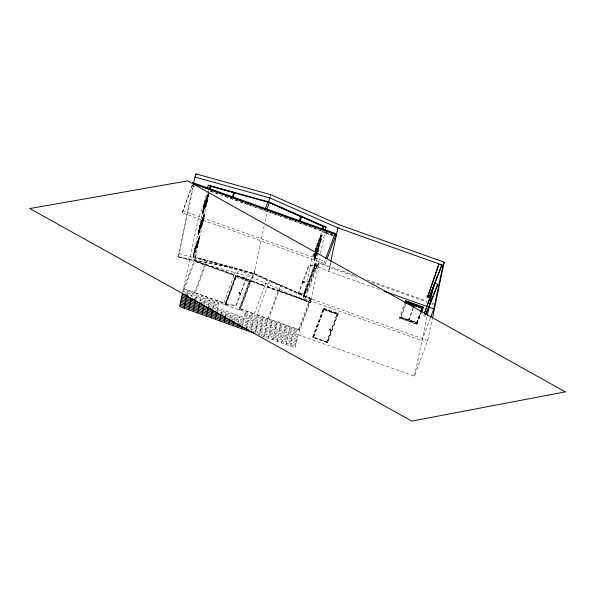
<?xml version="1.0" encoding="UTF-8"?>
<svg xmlns="http://www.w3.org/2000/svg" width="595" height="595" viewBox="0 0 595 595"><rect width="100%" height="100%" fill="white"/><g stroke="black" fill="none" stroke-linecap="round" stroke-linejoin="round"><path stroke-width="0.45" stroke-dasharray="2.98 2.23" d="M330.284 329.399L329.623 329.756L330.255 329.221L330.575 329.704M239.837 292.733L239.339 292.353L238.788 292.874L239.48 293.402L239.569 292.524L239.577 293.216M239.673 293.119L238.893 293.179M329.652 329.615L329.749 330.143L330.508 330.106L330.694 329.072L329.965 328.842L329.719 329.325L330.277 329.838L330.314 329.258M326.462 260.409L325.197 263.816L182.204 212.817L192.773 183.52M192.311 185.7L194.944 186.518M354.888 275.492L319.017 262.7L311.2 299.627L310.025 302.781L252.697 277.567L177.957 256.795L193.107 185.201M310.025 302.781L310.932 298.489L253.604 273.284L239.153 269.2L177.957 256.795L179.132 253.649L193.516 185.677M182.658 292.628L198.336 218.566L208.458 191.337M184.413 288.962L194.58 292.591L184.413 288.962L194.721 261.153L204.836 265.013L194.721 261.153M199.868 236.505L195.428 248.442L194.877 248.241L199.318 236.304L199.868 236.505L197.986 245.393L193.546 257.33L192.996 257.137L206.71 192.423M193.338 256.177L194.996 248.1L195.547 248.301M198.187 233.463L199.846 225.386L203.869 214.572L204.42 214.773L199.318 229.283M202.538 212.832L204.197 204.754L208.22 193.94M203.505 208.488L202.932 212.37L203.438 208.57L208.771 194.134M199.184 237.695L198.604 241.57L199.184 237.695L195.391 247.884L193.568 256.259L197.592 245.438L199.578 237.234M204.42 214.52L200.165 225.252L198.418 233.545L202.434 222.731M204.524 204.621L202.769 212.913L206.792 202.092L208.547 193.806L204.524 204.621L203.044 213.01L202.493 212.809M204.591 204.539L204.018 208.421M193.546 257.33L195.391 247.884M198.395 234.616L202.836 222.686L202.278 222.485L197.845 234.423L198.395 234.616L200.165 225.252M202.746 213.984L207.186 202.047L206.636 201.854L202.196 213.791L202.746 213.984L204.754 204.702M198.135 233.448L198.693 233.642L200.232 225.178L199.66 229.053M208.748 190.519L208.436 191.456M186.927 294.942L187.678 291.416M197.362 245.356L199.318 236.304M202.144 222.723L204.159 213.598L204.717 213.791L202.836 222.686M208.324 193.851L206.725 202.174L207.298 198.291M202.374 222.805L204.189 214.438M208.778 193.888L195.368 257.271L193.152 256.475L239.153 269.2L252.697 277.567L254.779 270.13M207.186 202.047L208.882 194.052M194.929 260.684L205.104 264.306L194.929 260.684L196.097 257.434L206.487 260.573L196.097 257.434M191.575 296.6L192.319 293.067M195.324 292.852L223.765 302.996L195.324 292.852L205.625 265.043L234.021 275.418L205.625 265.043M195.807 299.062L196.744 294.651M205.84 264.574L234.281 274.719L205.84 264.574L207.298 260.55L236.446 268.895L207.298 260.55M200.046 301.516L201.17 296.228M204.286 303.978L205.595 297.805M208.525 306.44L210.013 299.382M212.757 308.902L214.438 300.958M217.138 310.702L218.863 302.535M221.199 314.004L222.106 309.705M225.074 304.097L224.925 304.796L235.62 275.991L250.369 281.249L239.666 310.055L250.495 280.639L235.754 275.381L225.074 304.097L225.81 304.357L225.661 305.057L236.155 276.69L235.761 276.385L225.341 304.402L225.736 304.707L236.349 305.54L246.769 277.523L235.761 276.385M225.438 316.436L226.531 311.282M235.754 275.381L235.605 276.073L250.346 281.338L250.495 280.639M236.773 275.604L250.502 280.505L236.773 275.604L239.049 269.371L253.098 273.522L239.049 269.371M229.863 318.02L230.957 312.858M234.103 320.452L235.375 314.435M239.078 309.095L238.93 309.787L249.498 281.078L239.078 309.095L239.815 309.355M240.722 309.043L254.363 313.915L240.722 309.043L251.03 281.234L264.619 286.329L251.03 281.234M238.35 322.892L239.8 316.019M251.239 280.766L264.879 285.63L251.239 280.766L253.887 273.551L267.125 279.591L253.887 273.551M242.41 326.186L245.408 312.003M311.2 299.627L253.872 274.421L264.21 225.579M264.976 221.942L267.281 211.032M270.175 197.399L270.747 194.669M246.657 328.581L249.833 313.587M250.711 331.928L254.258 315.164M256.943 314.829L267.914 318.742L256.943 314.829L267.252 287.021L278.17 291.163L267.252 287.021M255.136 333.505L258.684 316.741M267.46 286.552L278.43 290.464L267.46 286.552L269.691 280.453L280.327 285.355L269.691 280.453M263.102 318.318L259.554 335.082L258.081 334.554M263.979 336.658L267.527 319.894M268.65 319.009L298.512 329.66L268.65 319.009L278.958 291.193L308.768 302.082L278.958 291.193M268.404 338.235L271.952 321.471M279.167 290.724L309.028 301.375L279.167 290.724L281.1 285.429L310.144 298.363L281.1 285.429M272.83 339.812L276.377 323.055M277.255 341.396L280.803 324.632M281.68 342.973L285.228 326.209M286.098 344.55L289.646 327.786M290.524 346.126L294.071 329.362M317.313 264.024L306.581 292.971L304.372 292.182L315.105 263.228L317.313 264.024L316.332 268.68L305.651 297.396L303.487 296.37L313.907 268.352L314.792 264.165L317.001 264.954L316.116 269.141L313.907 268.352M304.372 292.182L306.581 292.971M430.267 318.31L421.959 340.63L303.368 298.326L311.691 259.004L314.539 251.343M314.339 253.418L313.498 257.412L319.746 240.603L320.928 235.018L322.036 235.412L320.854 240.997L314.606 257.806M314.383 253.827L313.848 256.363L314.948 256.757L315.662 253.381M305.651 297.396L303.487 296.37M314.829 256.869L314.368 256.705L314.933 254.028L315.395 254.191M298.058 334.65L414.44 376.159L427.731 340.437L311.349 298.928L298.058 334.65L295.276 347.822L261.034 335.61M317.41 252.845L314.591 260.409L314.041 260.216L315.224 254.63L321.062 238.959L320.601 238.796L315.409 252.749M317.009 253.031L314.487 259.799L315.447 253.812M314.487 259.799L316.54 252.057M314.599 259.435L314.874 256.973L314.599 259.435L317.142 252.273M314.591 260.409L315.64 254.519L315.365 256.988M317.09 252.101L318.347 246.218L318.905 246.419L317.723 252.005M317.44 251.462L318.422 246.977L316.83 251.328M303.435 296.608L314.115 267.891L315.105 263.228M317.633 252.139L318.652 247.059M321.062 238.959L320.363 241.927L319.902 241.763L321.136 236.26L315.469 251.499M318.139 253.21L315.484 265.757L328.685 271.38L379.93 289.661M318.325 252.31L322.691 231.693M317.693 266.545L319.746 256.839M320.512 253.232L325.086 231.611M323.836 309.712L313.416 337.729L312.68 337.462L323.509 308.046L338.25 313.305L327.429 342.72L326.685 342.46L326.834 341.761L337.253 313.743L337.105 314.443L323.836 309.712L323.985 309.013L313.491 337.38L326.759 342.11M313.416 337.729L313.565 337.03L312.829 336.763M328.685 271.38L330.53 262.655M331.14 262.179L328.834 270.68M323.509 308.046L323.36 308.745L338.101 314.004M329.719 329.325L330.195 329.548M327.429 342.72L327.57 342.021L326.834 341.761M330.508 330.106L329.779 330.002M399.267 317.998L416.961 324.305L399.267 317.998L404.964 302.513M400.39 317.499L416.426 323.219L400.39 317.47L406.088 302.096M401.015 317.202L408.572 319.894L401.015 317.202L406.385 302.699M408.906 320.355L413.28 308.649M400.428 317.328L416.924 323.211L408.445 320.184L412.878 308.195M423.618 316.012L423.714 315.543L425.187 316.071L425.09 316.54L423.618 316.012L424.213 314.294M414.44 376.159L427.143 316.138M427.731 340.437L432.327 318.704M303.257 281.666L302.818 280.922L302.372 281.509L302.781 281.985L303.257 281.606M192.2 184.867L191.94 185.573L195.785 186.942M182.204 212.817L192.334 185.588M208.518 192.959L204.078 204.896L204.628 205.096L209.068 193.159M203.044 213.01L207.067 202.196L206.517 201.995M204.159 213.598L199.727 225.527L200.277 225.728L204.717 213.791M198.693 233.642L202.716 222.828L202.159 222.627M199.347 237.152L195.554 248.048M192.996 257.137L197.436 245.2L197.986 245.393M196.595 253.961L183.253 289.839L298.824 331.058L310.932 298.489M194.58 292.591L204.888 264.775M205.104 264.306L206.539 260.335M223.765 302.996L234.073 275.188M234.281 274.719L236.498 268.665M225.81 304.357L236.23 276.34L236.081 277.039L249.35 281.777M236.349 305.54L235.955 305.235L246.375 277.218M250.502 280.505L253.15 273.291M254.363 313.915L264.671 286.098M264.879 285.63L267.177 279.353M267.914 318.742L278.215 290.933M278.43 290.464L280.379 285.117M298.073 293.841L308.493 265.824L315.9 264.559L316.436 264.857L306.016 292.874L298.073 293.841L306.016 292.874M298.608 294.138L309.028 266.121L316.436 264.857M314.859 250.488L322.081 231.068L260.171 208.986M314.993 250.986L320.928 235.018M320.675 236.096L315.142 251.038L315.603 251.202M315.268 251.737L320.11 238.774L320.571 238.937M315.097 253.589L314.904 254.177L314.443 254.005M316.027 251.692L322.036 235.412M314.368 256.705L320.036 241.473L320.497 241.637L314.829 257.04L316.815 252.154M317.128 251.306L318.704 247.074L318.147 246.88M314.041 260.216L316.763 252.786M317.187 251.469L317.804 249.729M314.257 259.717L316.778 252.949M304.7 292.048L315.38 263.332L314.391 267.988L303.71 296.704M303.368 298.326L315.9 264.559M317.842 265.846L319.017 262.7L330.002 267.527L358.666 277.753M298.512 329.66L308.812 301.844M309.028 301.375L310.196 298.132M325.197 263.816L324.677 261.406L325.309 259.703M312.68 337.462L323.375 308.656L338.124 313.922M326.685 342.46L337.224 313.892L323.955 309.155M338.25 313.305L327.443 342.638L312.695 337.372M416.5 322.877L420.278 312.717M416.426 323.219L420.204 313.067M416.924 323.211L420.732 312.911M417.036 323.955L421.096 313.029M416.961 324.305L421.022 313.379M303.591 282.164L303.933 281.889M239.934 293.499L240.73 293.447L240.335 294.101L239.673 293.528L240.506 293.246M240.157 293.38L240.016 294.056M239.562 293.038L239.584 292.911M303.182 281.13L302.781 281.985M303.695 281.866L304.417 281.807L304.454 282.313L303.978 282.655L303.629 281.993M304.417 281.807L303.978 282.655M239.607 292.562L239.153 293.387M302.409 281.777L302.818 280.922M329.935 328.976L330.664 329.214M303.614 282.447L304.045 281.599M236.155 276.69L246.769 277.523M225.341 304.402L235.955 305.235M239.755 293.848L240.38 293.618L240.239 293.038M177.957 256.795L236.572 268.546M179.132 253.649L253.872 274.421M325.123 232.154L332.62 234.817M333.193 235.813L324.03 232.563L324.29 231.857L322.817 231.336M210.489 191.144L217.465 193.635M225.312 196.432L247.111 204.204M247.989 204.516L257.575 207.938M258.453 208.25L272.398 213.226M273.276 213.538L282.863 216.959M283.741 217.272L322.103 230.957M210.466 191.263L259.294 208.674M325.16 232.169L332.107 234.646M321.821 231.767L332.717 235.657M321.687 236.46L320.586 236.066L319.508 241.131L320.616 241.525M320.482 236.684L320.943 236.847M207.462 197.748L203.616 208.882L207.64 198.068M319.976 239.064L320.437 239.235M320.408 239.376L320.869 239.54M319.746 240.603L320.854 240.997M204.197 204.754L204.747 204.955M315.529 253.901L315.067 253.738L314.562 256.118L315.023 256.289M315.313 254.496L315.871 254.69L314.8 259.755L314.242 259.561M315.224 254.63L315.774 254.824M182.643 210.749L324.677 261.406M203.111 218.387L199.496 229.596L203.222 218.782M367.145 279.866L426.645 301.085M431.896 302.959L433.643 303.584M371.697 282.402L427.277 302.223M431.62 303.777L433.361 304.395M199.846 225.386L200.396 225.587M314.115 267.891L316.332 268.68M198.261 241.094L194.424 252.228L198.44 241.414M198.098 241.637L197.525 245.519L199.02 237.286L199.57 237.479L194.468 251.997M197.317 245.341L197.867 245.542M193.293 256.155L193.844 256.356M323.911 309.363L337.179 314.093M313.535 337.172L326.804 341.909M182.955 291.23L218.566 303.933M245.11 313.401L298.526 332.456M185.268 293.558L218.276 305.332M244.82 314.8L298.229 333.855M193.658 298.058L217.978 306.73M244.523 316.198L297.931 335.245M201.177 302.238L297.641 336.644M208.042 306.187L297.344 338.042M215.621 310.397L297.046 339.44M220.581 313.669L296.749 340.838M230.793 318.808L296.459 342.229M239.25 323.33L296.161 343.627M245.088 326.915L295.864 345.026M251.797 330.813L295.566 346.424M308.493 265.824L309.028 266.121M199.154 229.12L198.581 233.002L199.154 229.12M208.376 194.349L207.804 198.224L208.376 194.349M409.1 319.768L416.626 322.609L409.1 319.768"/><path stroke-width="0.89" d="M335.32 236.587L335.952 235.999L335.401 233.478L192.683 182.568L192.401 183.386L334.799 234.177L335.32 236.587L327.094 258.713M193.494 183.394L196.008 173.896L270.747 194.669L339.068 224.709L444.16 262.194L432.52 317.797M195.629 175.711L196.008 173.896M207.662 187.916L208.235 185.209L210.504 185.841M184.13 308.18L186.741 295.827M209.879 188.704L210.258 186.897M325.279 230.704L326.045 227.104L268.717 201.898L208.235 185.209M211.292 185.938L210.206 188.89M188.771 309.831L191.203 298.363M193.196 311.408L195.621 299.94M197.622 312.992L199.861 302.401M202.047 314.569L204.1 304.863M206.465 316.146L208.339 307.325M233.865 192.594L211.158 186.287L233.865 192.594L232.013 197.622M234.579 192.973L267.795 202.151L267.951 201.683L265.117 209.314M210.89 317.723L212.571 309.779M215.316 319.299L216.773 312.427M219.741 320.876L221.013 314.859M224.166 322.46L225.438 316.436M228.592 324.037L229.677 318.875M233.009 325.614L233.924 321.315M237.435 327.191L238.164 323.754M241.86 328.767L242.41 326.186M268.717 201.898L269.58 197.823L194.833 177.05M269.304 202.56L300.765 216.52L269.304 202.56L266.872 209.15M246.285 330.344L246.657 328.581M301.509 216.721L323.018 226.308L301.509 216.721L299.962 220.931M323.264 229.001L323.829 226.316L326.045 227.104M330.723 261.763L337.893 227.863L269.58 197.823M421.647 311.698L423.283 307.146L405.589 300.832L417.311 305.391M406.058 302.238L422.167 307.637L420.591 311.869M414.105 304.952L422.591 307.979M414.44 305.413L421.967 308.255L414.44 305.413L413.778 307.243M427.336 315.231L433.101 288.01M429.798 297.998L429.107 297.5L441.802 265.303L438.857 264.247L427.634 296.972L426.846 296.942M424.614 312.933L434.841 283.287L437.786 284.336L425.767 314.844M430.587 317.447L433.777 308.864L442.985 265.348L444.16 262.194M438.857 264.247L427.634 296.972L429.107 297.5L441.802 265.303M424.51 313.431L434.343 285.079M209.321 188.972L210.533 185.722M233.047 197.086L234.601 192.862M298.95 221.362L300.787 216.409M322.088 228.8L323.04 226.189M322.676 229.41L323.829 226.316M325.621 258.855L335.059 233.478M335.692 236.698L335.401 233.478M404.89 302.862L405.589 300.832M413.198 307.347L414.142 304.811M421.044 312.063L422.621 307.831M421.409 312.189L423.283 307.146M425.871 314.353L437.786 284.336M429.992 297.061L427.046 296.012M337.893 227.863L442.985 265.348M192.423 183.275L335.141 234.177M384.273 291.208L433.777 308.864M421.528 306.894L423.216 307.496M406.088 302.096L414.566 305.116M415.37 305.406L416.976 305.979M406.898 302.572L417.028 306.18M188.444 296.198L182.368 294.027L179.705 306.596L254.392 333.237M182.07 295.425L195.971 300.378M181.773 296.823L201.913 304M181.475 298.214L211.247 308.835M181.185 299.612L217.078 312.42M180.887 301.011L224.665 316.622M180.59 302.409L232.251 320.831M180.292 303.807L240.707 325.353M180.002 305.205L248.293 329.563M406.385 302.699L413.912 305.54L406.385 302.699M565.25 391.867L411.807 421.104L29.75 208.533L187.693 180.887L565.25 391.867"/></g></svg>
